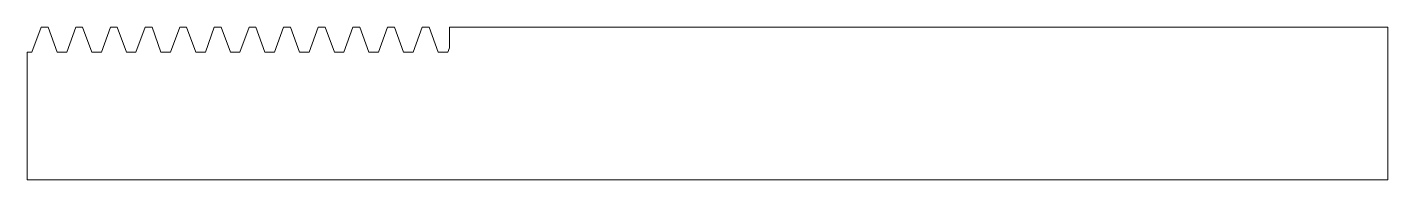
# Model space of a CAD drawing. Header units: millimetres. Extents: x 0 to 185, y 1 to 22.
import ezdxf

# ---------------------------------------------------------------- set-up
doc = ezdxf.new("R2010")
doc.units = ezdxf.units.MM

msp = doc.modelspace()

# ---------------------------------------------------------------- linework, layer by layer
at = {"color": 7, "linetype": 'Continuous', "lineweight": 15}
for p, q in [((0.65, 18.32), (1.88, 21.7)), ((2.83, 21.7), (1.88, 21.7)), ((4.06, 18.32), (2.83, 21.7)), ((5.37, 18.32), (6.6, 21.7)), ((7.54, 21.7), (6.6, 21.7)), ((8.77, 18.32), (7.54, 21.7)), ((10.08, 18.32), (11.31, 21.7)), ((12.25, 21.7), (11.31, 21.7)), ((13.48, 18.32), (12.25, 21.7)), ((14.79, 18.32), (16.02, 21.7)), ((16.97, 21.7), (16.02, 21.7)), ((18.19, 18.32), (16.97, 21.7)), ((19.5, 18.32), (20.73, 21.7)), ((21.68, 21.7), (20.73, 21.7)), ((22.91, 18.32), (21.68, 21.7)), ((24.22, 18.32), (25.44, 21.7)), ((26.39, 21.7), (25.44, 21.7)), ((27.62, 18.32), (26.39, 21.7)), ((28.93, 18.32), (30.16, 21.7)), ((31.1, 21.7), (30.16, 21.7)), ((32.33, 18.32), (31.1, 21.7)), ((33.64, 18.32), (34.87, 21.7)), ((35.82, 21.7), (34.87, 21.7)), ((37.04, 18.32), (35.82, 21.7)), ((38.35, 18.32), (39.58, 21.7)), ((40.53, 21.7), (39.58, 21.7)), ((41.76, 18.32), (40.53, 21.7)), ((43.07, 18.32), (44.29, 21.7)), ((45.24, 21.7), (44.29, 21.7)), ((46.47, 18.32), (45.24, 21.7)), ((47.78, 18.32), (49.01, 21.7)), ((49.95, 21.7), (49.01, 21.7)), ((51.18, 18.32), (49.95, 21.7)), ((52.49, 18.32), (53.72, 21.7)), ((54.67, 21.7), (53.72, 21.7)), ((55.89, 18.32), (54.67, 21.7)), ((57.41, 21.7), (57.41, 18.91)), ((185, 21.7), (57.41, 21.7)), ((185, 1), (185, 21.7)), ((57.2, 18.32), (57.41, 18.91)), ((0.65, 18.32), (0, 18.32)), ((0, 18.32), (0, 1)), ((4.06, 18.32), (5.37, 18.32)), ((8.77, 18.32), (10.08, 18.32)), ((13.48, 18.32), (14.79, 18.32)), ((18.19, 18.32), (19.5, 18.32)), ((22.91, 18.32), (24.22, 18.32)), ((27.62, 18.32), (28.93, 18.32)), ((32.33, 18.32), (33.64, 18.32)), ((37.04, 18.32), (38.35, 18.32)), ((41.76, 18.32), (43.07, 18.32)), ((46.47, 18.32), (47.78, 18.32)), ((51.18, 18.32), (52.49, 18.32)), ((55.89, 18.32), (57.2, 18.32)), ((185, 1), (0, 1))]:
    msp.add_line(p, q, dxfattribs=at)

doc.saveas('drawing.dxf')
